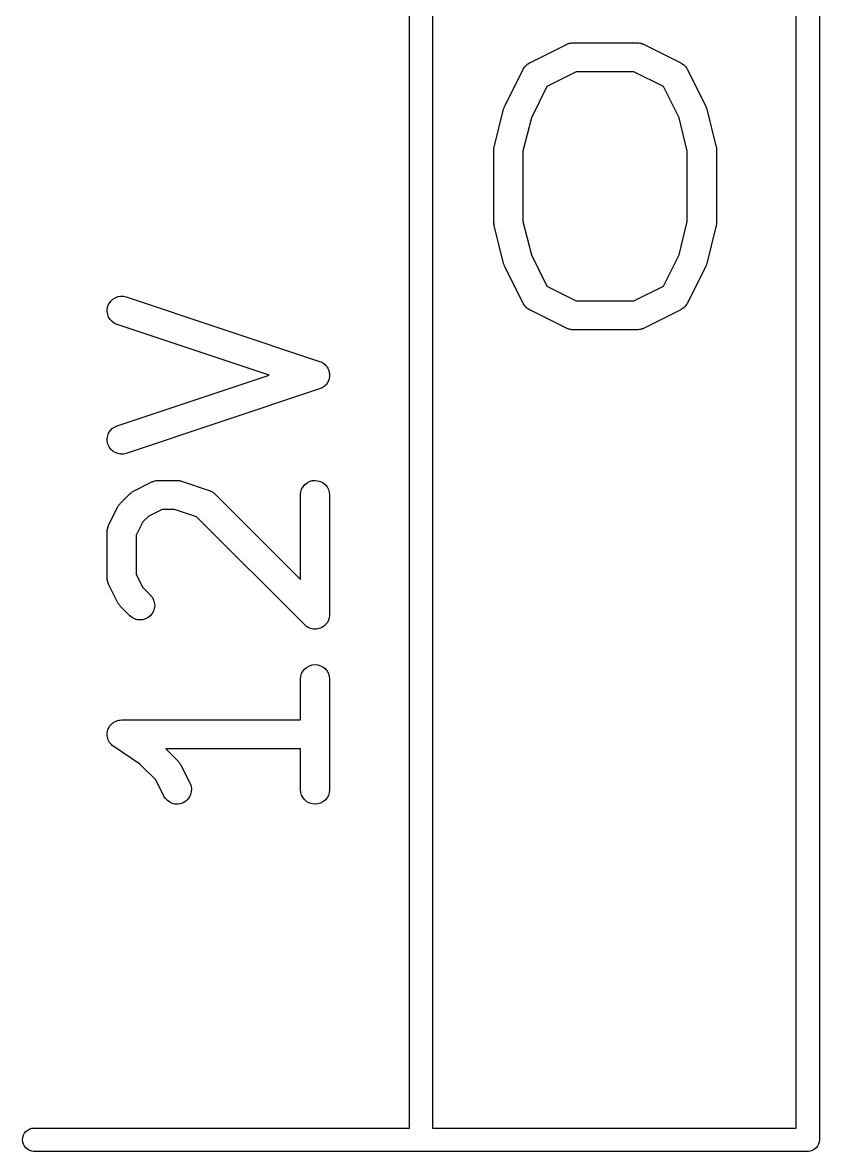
# Model space of a CAD drawing. Extents: x 27 to 117, y -173 to -16.
# Drawn here: x 112.94 to 117.06, y -76.81 to -70.98 of the extents above; entities that cross this region are included whole.
import ezdxf

# ---------------------------------------------------------------- set-up
doc = ezdxf.new("R2010")
doc.units = 0
doc.layers.add('BLACK', color=7, linetype='CONTINUOUS')

msp = doc.modelspace()

# ---------------------------------------------------------------- linework, layer by layer
at = {"layer": 'BLACK', "linetype": 'CONTINUOUS'}
for p, q in [((117.06, -55.7529), (117.06, -76.7471)), ((116.94, -76.69), (116.94, -55.81)), ((115.06, -66.2529), (115.06, -76.69)), ((114.94, -76.69), (114.94, -66.31)), ((115.562, -71.1829), (115.752, -71.0877)), ((115.752, -71.0877), (115.753, -71.0872)), ((115.753, -71.0872), (115.755, -71.0865)), ((115.755, -71.0865), (115.757, -71.0854)), ((115.757, -71.0854), (115.762, -71.0839)), ((115.762, -71.0839), (115.767, -71.0822)), ((115.767, -71.0822), (115.769, -71.0818)), ((115.769, -71.0818), (115.771, -71.0812)), ((115.771, -71.0812), (115.776, -71.0807)), ((115.776, -71.0807), (115.781, -71.0799)), ((115.781, -71.0799), (115.784, -71.08)), ((115.784, -71.08), (115.786, -71.0798)), ((115.786, -71.0798), (116.119, -71.0798)), ((116.119, -71.0798), (116.12, -71.0798)), ((116.12, -71.0798), (116.122, -71.08)), ((116.122, -71.08), (116.124, -71.08)), ((116.124, -71.08), (116.13, -71.0808)), ((116.13, -71.0808), (116.135, -71.0814)), ((116.135, -71.0814), (116.137, -71.0821)), ((116.137, -71.0821), (116.139, -71.0824)), ((116.139, -71.0824), (116.144, -71.0843)), ((116.144, -71.0843), (116.149, -71.0858)), ((116.149, -71.0858), (116.151, -71.0869)), ((116.151, -71.0869), (116.153, -71.0877)), ((116.153, -71.0877), (116.343, -71.1829)), ((115.549, -71.1907), (115.554, -71.1877)), ((115.554, -71.1877), (115.559, -71.1844)), ((115.559, -71.1844), (115.56, -71.1838)), ((115.56, -71.1838), (115.562, -71.1829)), ((116.343, -71.1829), (116.344, -71.1834)), ((116.344, -71.1834), (116.345, -71.1843)), ((116.345, -71.1843), (116.347, -71.1849)), ((116.347, -71.1849), (116.351, -71.1882)), ((116.351, -71.1882), (116.356, -71.1914)), ((115.433, -71.4069), (115.528, -71.2165)), ((115.528, -71.2165), (115.529, -71.2155)), ((115.529, -71.2155), (115.53, -71.2142)), ((115.53, -71.2127), (115.533, -71.208)), ((115.53, -71.2142), (115.53, -71.2127)), ((115.533, -71.208), (115.537, -71.2032)), ((115.537, -71.2032), (115.538, -71.2021)), ((115.538, -71.2021), (115.539, -71.2008)), ((115.539, -71.2008), (115.543, -71.1968)), ((115.543, -71.1968), (115.547, -71.1927)), ((115.547, -71.1927), (115.548, -71.1918)), ((115.548, -71.1918), (115.549, -71.1907)), ((115.803, -71.2298), (115.651, -71.3059)), ((116.101, -71.2298), (115.803, -71.2298)), ((116.254, -71.3059), (116.101, -71.2298)), ((116.356, -71.1914), (116.357, -71.1925)), ((116.357, -71.1925), (116.359, -71.1934)), ((116.359, -71.1934), (116.363, -71.1976)), ((116.363, -71.1976), (116.367, -71.2016)), ((116.367, -71.2016), (116.368, -71.2029)), ((116.368, -71.2029), (116.369, -71.2041)), ((116.369, -71.2041), (116.372, -71.2089)), ((116.372, -71.2089), (116.375, -71.2136)), ((116.375, -71.2136), (116.376, -71.2151)), ((116.376, -71.2151), (116.377, -71.2165)), ((116.377, -71.2165), (116.472, -71.4069)), ((115.651, -71.3059), (115.571, -71.4667)), ((116.334, -71.4667), (116.254, -71.3059)), ((115.38, -71.6128), (115.427, -71.4223)), ((115.427, -71.4213), (115.428, -71.4209)), ((115.427, -71.4223), (115.427, -71.4213)), ((115.428, -71.4206), (115.43, -71.4141)), ((115.428, -71.4209), (115.428, -71.4206)), ((115.43, -71.4141), (115.433, -71.4076)), ((115.433, -71.4073), (115.433, -71.4069)), ((115.433, -71.4076), (115.433, -71.4073)), ((116.472, -71.4069), (116.472, -71.4079)), ((116.472, -71.4079), (116.472, -71.4082)), ((116.472, -71.4082), (116.473, -71.4085)), ((116.473, -71.4085), (116.475, -71.4151)), ((116.475, -71.4151), (116.477, -71.4216)), ((116.477, -71.4216), (116.477, -71.422)), ((116.477, -71.422), (116.478, -71.4223)), ((116.478, -71.4223), (116.525, -71.6128)), ((115.571, -71.4667), (115.527, -71.6402)), ((116.377, -71.6402), (116.334, -71.4667)), ((115.377, -71.6272), (115.378, -71.6213)), ((115.378, -71.6286), (115.377, -71.6272)), ((115.377, -71.6299), (115.378, -71.6286)), ((115.377, -71.631), (115.377, -71.6299)), ((115.377, -72.0119), (115.377, -71.631)), ((115.378, -71.6213), (115.379, -71.6154)), ((115.379, -71.6141), (115.38, -71.6128)), ((115.379, -71.6154), (115.379, -71.6141)), ((115.527, -71.6402), (115.527, -72.0027)), ((116.377, -72.0027), (116.377, -71.6402)), ((116.525, -71.6128), (116.525, -71.6138)), ((116.525, -71.6138), (116.526, -71.6151)), ((116.526, -71.6151), (116.526, -71.6164)), ((116.526, -71.6164), (116.527, -71.6224)), ((116.527, -71.6224), (116.527, -71.6283)), ((116.527, -71.6283), (116.527, -71.6296)), ((116.527, -71.6296), (116.527, -71.631)), ((116.527, -71.631), (116.527, -72.0119)), ((115.527, -72.0027), (115.571, -72.1762)), ((116.334, -72.1762), (116.377, -72.0027)), ((115.378, -72.0132), (115.377, -72.0119)), ((115.377, -72.0146), (115.378, -72.0132)), ((115.378, -72.0205), (115.377, -72.0146)), ((115.379, -72.0265), (115.378, -72.0205)), ((115.379, -72.0278), (115.379, -72.0265)), ((115.379, -72.0291), (115.379, -72.0278)), ((115.38, -72.0301), (115.379, -72.0291)), ((115.427, -72.2206), (115.38, -72.0301)), ((116.525, -72.0301), (116.478, -72.2206)), ((116.526, -72.0275), (116.525, -72.0288)), ((116.525, -72.0288), (116.525, -72.0301)), ((116.527, -72.0156), (116.526, -72.0216)), ((116.526, -72.0216), (116.526, -72.0275)), ((116.527, -72.0119), (116.527, -72.013)), ((116.527, -72.013), (116.527, -72.0143)), ((116.527, -72.0143), (116.527, -72.0156)), ((115.571, -72.1762), (115.651, -72.337)), ((116.254, -72.337), (116.334, -72.1762)), ((115.427, -72.2209), (115.427, -72.2206)), ((115.427, -72.2212), (115.427, -72.2209)), ((115.43, -72.2278), (115.427, -72.2212)), ((115.432, -72.2344), (115.43, -72.2278)), ((115.432, -72.2347), (115.432, -72.2344)), ((115.432, -72.235), (115.432, -72.2347)), ((115.433, -72.2359), (115.432, -72.235)), ((115.528, -72.4264), (115.433, -72.2359)), ((116.472, -72.2359), (116.377, -72.4264)), ((116.475, -72.2288), (116.472, -72.2353)), ((116.472, -72.2353), (116.472, -72.2356)), ((116.472, -72.2356), (116.472, -72.2359)), ((116.477, -72.2223), (116.475, -72.2288)), ((116.478, -72.2206), (116.477, -72.2216)), ((116.477, -72.2216), (116.477, -72.2219)), ((116.477, -72.2219), (116.477, -72.2223)), ((115.651, -72.337), (115.803, -72.4131)), ((116.101, -72.4131), (116.254, -72.337)), ((113.396, -72.4148), (113.407, -72.4048)), ((113.407, -72.4048), (113.419, -72.3971)), ((113.419, -72.3971), (113.433, -72.3919)), ((113.433, -72.3919), (113.447, -72.3895)), ((113.447, -72.3895), (113.462, -72.3899)), ((113.462, -72.3899), (113.476, -72.3931)), ((113.476, -72.3931), (114.476, -72.7265)), ((115.803, -72.4131), (116.101, -72.4131)), ((113.378, -72.4543), (113.381, -72.4401)), ((113.378, -72.4689), (113.378, -72.4543)), ((113.38, -72.4834), (113.378, -72.4689)), ((113.381, -72.4401), (113.387, -72.4267)), ((113.387, -72.4267), (113.396, -72.4148)), ((115.529, -72.4278), (115.528, -72.4264)), ((115.53, -72.4293), (115.529, -72.4278)), ((115.533, -72.434), (115.53, -72.4293)), ((115.536, -72.4388), (115.533, -72.434)), ((115.537, -72.44), (115.536, -72.4388)), ((115.538, -72.4413), (115.537, -72.44)), ((115.542, -72.4453), (115.538, -72.4413)), ((115.546, -72.4494), (115.542, -72.4453)), ((115.547, -72.4504), (115.546, -72.4494)), ((115.548, -72.4515), (115.547, -72.4504)), ((115.553, -72.4546), (115.548, -72.4515)), ((115.558, -72.4579), (115.553, -72.4546)), ((115.559, -72.4586), (115.558, -72.4579)), ((115.561, -72.4595), (115.559, -72.4586)), ((115.562, -72.4599), (115.561, -72.4595)), ((115.752, -72.5552), (115.562, -72.4599)), ((116.343, -72.4599), (116.153, -72.5552)), ((116.344, -72.4591), (116.343, -72.4599)), ((116.346, -72.4584), (116.344, -72.4591)), ((116.351, -72.4552), (116.346, -72.4584)), ((116.355, -72.4521), (116.351, -72.4552)), ((116.357, -72.451), (116.355, -72.4521)), ((116.358, -72.4501), (116.357, -72.451)), ((116.362, -72.446), (116.358, -72.4501)), ((116.366, -72.4421), (116.362, -72.446)), ((116.367, -72.4408), (116.366, -72.4421)), ((116.368, -72.4396), (116.367, -72.4408)), ((116.371, -72.4348), (116.368, -72.4396)), ((116.375, -72.4302), (116.371, -72.4348)), ((116.376, -72.4273), (116.375, -72.4287)), ((116.375, -72.4287), (116.375, -72.4302)), ((116.377, -72.4264), (116.376, -72.4273)), ((113.385, -72.4971), (113.38, -72.4834)), ((113.393, -72.5096), (113.385, -72.4971)), ((113.403, -72.5203), (113.393, -72.5096)), ((113.414, -72.5289), (113.403, -72.5203)), ((113.428, -72.5351), (113.414, -72.5289)), ((113.429, -72.5354), (113.428, -72.5351)), ((114.215, -72.7976), (113.429, -72.5354)), ((115.754, -72.556), (115.752, -72.5552)), ((115.756, -72.557), (115.754, -72.556)), ((115.761, -72.5586), (115.756, -72.557)), ((115.766, -72.5604), (115.761, -72.5586)), ((115.768, -72.5608), (115.766, -72.5604)), ((115.77, -72.5615), (115.768, -72.5608)), ((115.775, -72.562), (115.77, -72.5615)), ((115.78, -72.5629), (115.775, -72.562)), ((115.782, -72.5628), (115.78, -72.5629)), ((115.785, -72.5631), (115.782, -72.5628)), ((115.786, -72.5631), (115.785, -72.5631)), ((116.119, -72.5631), (115.786, -72.5631)), ((116.121, -72.5629), (116.119, -72.5631)), ((116.123, -72.563), (116.121, -72.5629)), ((116.129, -72.5622), (116.123, -72.563)), ((116.134, -72.5617), (116.129, -72.5622)), ((116.136, -72.561), (116.134, -72.5617)), ((116.138, -72.5607), (116.136, -72.561)), ((116.143, -72.5589), (116.138, -72.5607)), ((116.148, -72.5574), (116.143, -72.5589)), ((116.15, -72.5564), (116.148, -72.5574)), ((116.152, -72.5556), (116.15, -72.5564)), ((116.153, -72.5552), (116.152, -72.5556)), ((114.476, -72.7265), (114.477, -72.7268)), ((114.477, -72.7268), (114.482, -72.729)), ((114.482, -72.729), (114.487, -72.7309)), ((114.487, -72.7309), (114.488, -72.7321)), ((114.488, -72.7321), (114.49, -72.733)), ((114.49, -72.733), (114.495, -72.736)), ((114.495, -72.736), (114.499, -72.7388)), ((114.499, -72.7388), (114.5, -72.7403)), ((114.5, -72.7403), (114.502, -72.7416)), ((114.502, -72.7416), (114.506, -72.7454)), ((114.506, -72.7454), (114.509, -72.749)), ((114.509, -72.749), (114.511, -72.7507)), ((114.511, -72.7507), (114.512, -72.7523)), ((114.512, -72.7523), (114.515, -72.7567)), ((114.515, -72.7567), (114.518, -72.761)), ((114.518, -72.761), (114.519, -72.763)), ((114.519, -72.763), (114.52, -72.7648)), ((113.429, -73.0598), (114.215, -72.7976)), ((114.52, -72.7648), (114.522, -72.7696)), ((114.523, -72.8218), (114.521, -72.8266)), ((114.522, -72.7696), (114.524, -72.7744)), ((114.524, -72.8197), (114.523, -72.8218)), ((114.524, -72.7744), (114.524, -72.7765)), ((114.524, -72.7765), (114.525, -72.7785)), ((114.525, -72.8177), (114.524, -72.8197)), ((114.525, -72.7785), (114.526, -72.7836)), ((114.526, -72.8127), (114.525, -72.8177)), ((114.526, -72.7836), (114.527, -72.7887)), ((114.527, -72.8076), (114.526, -72.8127)), ((114.527, -72.7887), (114.527, -72.7908)), ((114.527, -72.7908), (114.527, -72.793)), ((114.527, -72.793), (114.527, -72.7982)), ((114.527, -72.7982), (114.527, -72.8033)), ((114.527, -72.8033), (114.527, -72.8054)), ((114.527, -72.8054), (114.527, -72.8076)), ((114.476, -72.8688), (113.476, -73.2021)), ((114.481, -72.8667), (114.476, -72.8688)), ((114.486, -72.8648), (114.481, -72.8667)), ((114.488, -72.8637), (114.486, -72.8648)), ((114.489, -72.8628), (114.488, -72.8637)), ((114.494, -72.8598), (114.489, -72.8628)), ((114.498, -72.8571), (114.494, -72.8598)), ((114.5, -72.8556), (114.498, -72.8571)), ((114.501, -72.8544), (114.5, -72.8556)), ((114.505, -72.8506), (114.501, -72.8544)), ((114.509, -72.8471), (114.505, -72.8506)), ((114.51, -72.8453), (114.509, -72.8471)), ((114.512, -72.8438), (114.51, -72.8453)), ((114.514, -72.8394), (114.512, -72.8438)), ((114.517, -72.8352), (114.514, -72.8394)), ((114.518, -72.8332), (114.517, -72.8352)), ((114.519, -72.8314), (114.518, -72.8332)), ((114.521, -72.8266), (114.519, -72.8314)), ((113.378, -73.1252), (113.38, -73.1108)), ((113.38, -73.1108), (113.385, -73.0972)), ((113.385, -73.0972), (113.393, -73.0848)), ((113.393, -73.0848), (113.403, -73.0742)), ((113.403, -73.0742), (113.415, -73.0658)), ((113.415, -73.0658), (113.429, -73.0598)), ((113.378, -73.1399), (113.378, -73.1252)), ((113.381, -73.1542), (113.378, -73.1399)), ((113.387, -73.1676), (113.381, -73.1542)), ((113.395, -73.1796), (113.387, -73.1676)), ((113.406, -73.1898), (113.395, -73.1796)), ((113.418, -73.1977), (113.406, -73.1898)), ((113.432, -73.2031), (113.418, -73.1977)), ((113.446, -73.2057), (113.432, -73.2031)), ((113.461, -73.2055), (113.446, -73.2057)), ((113.475, -73.2024), (113.461, -73.2055)), ((113.476, -73.2021), (113.475, -73.2024)), ((113.612, -73.3484), (113.614, -73.3473)), ((113.614, -73.3473), (113.619, -73.3458)), ((113.619, -73.3458), (113.624, -73.3441)), ((113.624, -73.3441), (113.626, -73.3437)), ((113.626, -73.3437), (113.628, -73.3431)), ((113.628, -73.3431), (113.633, -73.3426)), ((113.633, -73.3426), (113.638, -73.3418)), ((113.638, -73.3418), (113.641, -73.3419)), ((113.641, -73.3419), (113.643, -73.3417)), ((113.643, -73.3417), (113.738, -73.3417)), ((113.738, -73.3417), (113.739, -73.3417)), ((113.739, -73.3417), (113.743, -73.3421)), ((113.743, -73.3421), (113.748, -73.3423)), ((113.748, -73.3423), (113.751, -73.343)), ((113.751, -73.343), (113.754, -73.3433)), ((113.754, -73.3433), (113.758, -73.3446)), ((113.758, -73.3446), (113.762, -73.3455)), ((113.762, -73.3455), (113.905, -73.3931)), ((114.411, -73.3539), (114.424, -73.3471)), ((114.424, -73.3471), (114.438, -73.343)), ((114.438, -73.343), (114.453, -73.3417)), ((114.453, -73.3417), (114.467, -73.3432)), ((114.467, -73.3432), (114.481, -73.3475)), ((114.481, -73.3475), (114.494, -73.3545)), ((113.499, -73.4079), (113.502, -73.405)), ((113.502, -73.405), (113.504, -73.4033)), ((113.504, -73.4033), (113.507, -73.4014)), ((113.507, -73.4014), (113.511, -73.3994)), ((113.511, -73.3994), (113.514, -73.3972)), ((113.514, -73.3972), (113.609, -73.3496)), ((113.609, -73.3496), (113.61, -73.3491)), ((113.61, -73.3491), (113.612, -73.3484)), ((113.905, -73.3931), (113.906, -73.3935)), ((113.906, -73.3935), (113.908, -73.3944)), ((113.908, -73.3944), (113.91, -73.395)), ((113.91, -73.395), (113.914, -73.3975)), ((113.914, -73.3975), (113.919, -73.3996)), ((113.919, -73.3996), (113.921, -73.4009)), ((113.921, -73.4009), (113.923, -73.402)), ((113.923, -73.402), (113.927, -73.4052)), ((113.927, -73.4052), (113.931, -73.4082)), ((114.377, -73.4156), (114.379, -73.4011)), ((114.379, -73.4011), (114.383, -73.3871)), ((114.383, -73.3871), (114.39, -73.3743)), ((114.39, -73.3743), (114.4, -73.3631)), ((114.4, -73.3631), (114.411, -73.3539)), ((114.494, -73.3545), (114.506, -73.3638)), ((114.506, -73.3638), (114.515, -73.3752)), ((114.515, -73.3752), (114.522, -73.3881)), ((114.522, -73.3881), (114.526, -73.4021)), ((114.526, -73.4021), (114.527, -73.4167)), ((113.441, -73.4651), (113.444, -73.4621)), ((113.444, -73.4621), (113.447, -73.4589)), ((113.447, -73.4589), (113.495, -73.4113)), ((113.495, -73.4105), (113.499, -73.4079)), ((113.495, -73.4113), (113.495, -73.4105)), ((113.931, -73.4082), (113.932, -73.4098)), ((113.932, -73.4098), (113.934, -73.4113)), ((113.934, -73.4113), (114.377, -73.8546)), ((114.377, -73.4167), (114.377, -73.4156)), ((114.377, -73.8546), (114.377, -73.4167)), ((114.527, -73.4167), (114.527, -74.0357)), ((113.385, -73.5736), (113.433, -73.4784)), ((113.433, -73.4774), (113.436, -73.4739)), ((113.433, -73.4784), (113.433, -73.4774)), ((113.436, -73.4739), (113.438, -73.4702)), ((113.438, -73.4702), (113.44, -73.4678)), ((113.44, -73.4678), (113.441, -73.4651)), ((113.661, -73.4917), (113.592, -73.5259)), ((113.726, -73.4917), (113.661, -73.4917)), ((113.84, -73.5298), (113.726, -73.4917)), ((113.382, -73.5825), (113.383, -73.5776)), ((113.383, -73.5776), (113.385, -73.5757)), ((113.385, -73.5757), (113.385, -73.5736)), ((113.562, -73.5563), (113.527, -73.6248)), ((113.592, -73.5259), (113.562, -73.5563)), ((114.399, -74.0887), (113.84, -73.5298)), ((113.377, -73.6061), (113.378, -73.6039)), ((113.377, -73.6071), (113.377, -73.6061)), ((113.377, -73.8452), (113.377, -73.6071)), ((113.378, -73.5966), (113.379, -73.5915)), ((113.378, -73.6017), (113.378, -73.5966)), ((113.378, -73.6039), (113.378, -73.6017)), ((113.379, -73.5915), (113.38, -73.5895)), ((113.38, -73.5873), (113.382, -73.5825)), ((113.38, -73.5895), (113.38, -73.5873)), ((113.527, -73.6248), (113.527, -73.8275)), ((113.378, -73.8474), (113.377, -73.8452)), ((113.378, -73.8496), (113.378, -73.8474)), ((113.378, -73.8547), (113.378, -73.8496)), ((113.379, -73.8598), (113.378, -73.8547)), ((113.379, -73.8619), (113.379, -73.8598)), ((113.38, -73.8641), (113.379, -73.8619)), ((113.382, -73.8689), (113.38, -73.8641)), ((113.383, -73.8738), (113.382, -73.8689)), ((113.527, -73.8275), (113.562, -73.896)), ((113.384, -73.8758), (113.383, -73.8738)), ((113.385, -73.8778), (113.384, -73.8758)), ((113.385, -73.8788), (113.385, -73.8778)), ((113.433, -73.974), (113.385, -73.8788)), ((113.562, -73.896), (113.601, -73.9351)), ((113.435, -73.9776), (113.433, -73.974)), ((113.437, -73.9813), (113.435, -73.9776)), ((113.439, -73.9838), (113.437, -73.9813)), ((113.441, -73.9864), (113.439, -73.9838)), ((113.444, -73.9895), (113.441, -73.9864)), ((113.446, -73.9928), (113.444, -73.9895)), ((113.601, -73.9351), (113.601, -73.9358)), ((113.601, -73.9358), (113.611, -73.9472)), ((113.611, -73.9472), (113.617, -73.9602)), ((113.617, -73.9602), (113.621, -73.9743)), ((113.621, -73.9743), (113.623, -73.9889)), ((113.623, -73.9889), (113.621, -74.0034)), ((113.447, -73.9935), (113.446, -73.9928)), ((113.495, -74.0411), (113.447, -73.9935)), ((113.506, -74.0504), (113.495, -74.0411)), ((113.6, -74.0415), (113.589, -74.0507)), ((113.61, -74.0303), (113.6, -74.0415)), ((113.617, -74.0174), (113.61, -74.0303)), ((113.621, -74.0034), (113.617, -74.0174)), ((114.527, -74.0439), (114.526, -74.0511)), ((114.527, -74.0357), (114.527, -74.0365)), ((114.527, -74.0365), (114.527, -74.0365)), ((114.527, -74.0365), (114.527, -74.0365)), ((114.527, -74.0365), (114.527, -74.0368)), ((114.527, -74.0368), (114.527, -74.0439)), ((113.519, -74.0573), (113.506, -74.0504)), ((113.533, -74.0616), (113.519, -74.0573)), ((113.547, -74.0631), (113.533, -74.0616)), ((113.562, -74.0617), (113.547, -74.0631)), ((113.576, -74.0575), (113.562, -74.0617)), ((113.589, -74.0507), (113.576, -74.0575)), ((114.405, -74.0933), (114.399, -74.0887)), ((114.41, -74.0979), (114.405, -74.0933)), ((114.411, -74.098), (114.41, -74.0979)), ((114.417, -74.1014), (114.411, -74.098)), ((114.411, -74.098), (114.411, -74.098)), ((114.423, -74.1049), (114.417, -74.1014)), ((114.424, -74.105), (114.423, -74.1049)), ((114.423, -74.1049), (114.423, -74.1049)), ((114.43, -74.107), (114.424, -74.105)), ((114.48, -74.1053), (114.474, -74.1073)), ((114.481, -74.1052), (114.48, -74.1053)), ((114.487, -74.1017), (114.481, -74.1052)), ((114.481, -74.1052), (114.481, -74.1052)), ((114.493, -74.0985), (114.487, -74.1017)), ((114.494, -74.0984), (114.493, -74.0985)), ((114.499, -74.0937), (114.494, -74.0983)), ((114.494, -74.0983), (114.494, -74.0984)), ((114.505, -74.0893), (114.499, -74.0937)), ((114.51, -74.0836), (114.505, -74.0891)), ((114.505, -74.0891), (114.505, -74.0892)), ((114.505, -74.0892), (114.505, -74.0893)), ((114.514, -74.0781), (114.51, -74.0836)), ((114.518, -74.0715), (114.514, -74.0779)), ((114.514, -74.0779), (114.514, -74.078)), ((114.514, -74.078), (114.514, -74.0781)), ((114.521, -74.0653), (114.518, -74.0715)), ((114.524, -74.0581), (114.521, -74.065)), ((114.521, -74.065), (114.521, -74.0651)), ((114.521, -74.0651), (114.521, -74.0653)), ((114.526, -74.0513), (114.524, -74.0581)), ((114.526, -74.0511), (114.526, -74.0512)), ((114.526, -74.0512), (114.526, -74.0513)), ((114.437, -74.1092), (114.43, -74.107)), ((114.438, -74.1092), (114.437, -74.1092)), ((114.437, -74.1092), (114.437, -74.1092)), ((114.445, -74.11), (114.438, -74.1092)), ((114.452, -74.1107), (114.445, -74.11)), ((114.459, -74.11), (114.452, -74.1107)), ((114.452, -74.1107), (114.452, -74.1107)), ((114.452, -74.1107), (114.452, -74.1107)), ((114.466, -74.1094), (114.459, -74.11)), ((114.467, -74.1093), (114.466, -74.1094)), ((114.474, -74.1073), (114.467, -74.1093)), ((114.467, -74.1093), (114.467, -74.1093)), ((114.379, -74.3535), (114.383, -74.3395)), ((114.383, -74.3395), (114.39, -74.3267)), ((114.39, -74.3267), (114.4, -74.3155)), ((114.4, -74.3155), (114.411, -74.3063)), ((114.411, -74.3063), (114.424, -74.2995)), ((114.424, -74.2995), (114.438, -74.2954)), ((114.438, -74.2954), (114.453, -74.294)), ((114.453, -74.294), (114.467, -74.2956)), ((114.467, -74.2956), (114.481, -74.2999)), ((114.481, -74.2999), (114.494, -74.3069)), ((114.494, -74.3069), (114.506, -74.3162)), ((114.506, -74.3162), (114.515, -74.3275)), ((114.515, -74.3275), (114.522, -74.3405)), ((114.377, -74.368), (114.379, -74.3535)), ((114.377, -74.369), (114.377, -74.368)), ((114.377, -74.5798), (114.377, -74.369)), ((114.522, -74.3405), (114.526, -74.3545)), ((114.526, -74.3545), (114.527, -74.369)), ((114.527, -74.369), (114.527, -74.9405)), ((113.381, -74.6325), (113.383, -74.6257)), ((113.383, -74.6256), (113.387, -74.6192)), ((113.383, -74.6257), (113.383, -74.6256)), ((113.383, -74.6256), (113.383, -74.6256)), ((113.387, -74.6192), (113.39, -74.6128)), ((113.39, -74.6127), (113.395, -74.6072)), ((113.39, -74.6128), (113.39, -74.6127)), ((113.39, -74.6128), (113.39, -74.6128)), ((113.395, -74.6072), (113.4, -74.6015)), ((113.4, -74.6015), (113.405, -74.5967)), ((113.4, -74.6015), (113.4, -74.6015)), ((113.4, -74.6015), (113.4, -74.6015)), ((113.405, -74.5967), (113.411, -74.5923)), ((113.411, -74.5922), (113.418, -74.5886)), ((113.411, -74.5923), (113.411, -74.5922)), ((113.411, -74.5923), (113.411, -74.5923)), ((113.418, -74.5886), (113.424, -74.5854)), ((113.424, -74.5854), (113.431, -74.5832)), ((113.424, -74.5854), (113.424, -74.5854)), ((113.424, -74.5854), (113.424, -74.5854)), ((113.431, -74.5832), (113.438, -74.5812)), ((113.438, -74.5812), (113.445, -74.5805)), ((113.438, -74.5812), (113.438, -74.5812)), ((113.438, -74.5812), (113.438, -74.5812)), ((113.445, -74.5805), (113.452, -74.5798)), ((113.452, -74.5798), (114.377, -74.5798)), ((113.377, -74.6541), (113.378, -74.647)), ((113.377, -74.6542), (113.377, -74.6541)), ((113.378, -74.6618), (113.377, -74.6542)), ((113.377, -74.6542), (113.377, -74.6542)), ((113.378, -74.647), (113.379, -74.6397)), ((113.379, -74.6687), (113.378, -74.6618)), ((113.379, -74.6396), (113.381, -74.6325)), ((113.379, -74.6397), (113.379, -74.6396)), ((113.379, -74.6396), (113.379, -74.6396)), ((113.379, -74.6688), (113.379, -74.6687)), ((113.381, -74.6758), (113.379, -74.6688)), ((113.379, -74.6688), (113.379, -74.6688)), ((113.383, -74.6827), (113.381, -74.6758)), ((113.383, -74.6828), (113.383, -74.6827)), ((113.383, -74.6829), (113.383, -74.6828)), ((113.386, -74.6889), (113.383, -74.6829)), ((113.39, -74.6957), (113.386, -74.6889)), ((113.39, -74.6958), (113.39, -74.6957)), ((113.394, -74.7013), (113.39, -74.6958)), ((113.39, -74.6958), (113.39, -74.6958)), ((113.399, -74.7072), (113.394, -74.7013)), ((113.404, -74.7119), (113.399, -74.7072)), ((113.399, -74.7072), (113.399, -74.7072)), ((113.399, -74.7072), (113.399, -74.7072)), ((113.41, -74.7166), (113.404, -74.7119)), ((113.41, -74.7167), (113.41, -74.7166)), ((113.41, -74.7166), (113.41, -74.7166)), ((113.41, -74.7166), (113.41, -74.7166)), ((113.411, -74.7172), (113.41, -74.7167)), ((113.547, -74.8083), (113.411, -74.7172)), ((114.377, -74.7298), (113.681, -74.7298)), ((113.681, -74.7298), (113.744, -74.7922)), ((114.377, -74.9405), (114.377, -74.7298)), ((113.744, -74.7922), (113.744, -74.7929)), ((113.744, -74.7929), (113.747, -74.7962)), ((113.747, -74.7962), (113.75, -74.7993)), ((113.75, -74.7993), (113.751, -74.802)), ((113.751, -74.802), (113.753, -74.8044)), ((113.753, -74.8044), (113.755, -74.8081)), ((113.629, -74.8897), (113.547, -74.8083)), ((113.755, -74.8081), (113.758, -74.8117)), ((113.758, -74.8117), (113.805, -74.9069)), ((113.671, -74.974), (113.629, -74.8897)), ((113.805, -74.9069), (113.806, -74.9079)), ((113.806, -74.9079), (113.811, -74.9216)), ((113.811, -74.9216), (113.813, -74.9361)), ((113.679, -74.9864), (113.671, -74.974)), ((113.803, -74.9782), (113.794, -74.9901)), ((113.809, -74.9649), (113.803, -74.9782)), ((113.812, -74.9507), (113.809, -74.9649)), ((113.813, -74.9361), (113.812, -74.9507)), ((114.379, -74.955), (114.377, -74.9405)), ((114.383, -74.9691), (114.379, -74.955)), ((114.39, -74.982), (114.383, -74.9691)), ((114.399, -74.9933), (114.39, -74.982)), ((114.521, -74.97), (114.514, -74.9828)), ((114.526, -74.9561), (114.521, -74.97)), ((114.527, -74.9415), (114.526, -74.9561)), ((114.527, -74.9405), (114.527, -74.9415)), ((113.689, -74.997), (113.679, -74.9864)), ((113.701, -75.0055), (113.689, -74.997)), ((113.714, -75.0115), (113.701, -75.0055)), ((113.728, -75.0148), (113.714, -75.0115)), ((113.743, -75.0153), (113.728, -75.0148)), ((113.757, -75.0129), (113.743, -75.0153)), ((113.771, -75.0078), (113.757, -75.0129)), ((113.784, -75.0001), (113.771, -75.0078)), ((113.794, -74.9901), (113.784, -75.0001)), ((114.41, -75.0027), (114.399, -74.9933)), ((114.423, -75.0096), (114.41, -75.0027)), ((114.437, -75.0139), (114.423, -75.0096)), ((114.452, -75.0155), (114.437, -75.0139)), ((114.466, -75.0141), (114.452, -75.0155)), ((114.48, -75.01), (114.466, -75.0141)), ((114.493, -75.0032), (114.48, -75.01)), ((114.505, -74.9941), (114.493, -75.0032)), ((114.514, -74.9828), (114.505, -74.9941)), ((112.941, -76.7382), (112.944, -76.7269)), ((112.944, -76.7269), (112.95, -76.7165)), ((112.95, -76.7165), (112.957, -76.7074)), ((112.957, -76.7074), (112.967, -76.6999)), ((112.967, -76.6999), (112.977, -76.6943)), ((112.977, -76.6943), (112.988, -76.6909)), ((112.988, -76.6909), (112.997, -76.69)), ((112.997, -76.69), (114.94, -76.69)), ((115.06, -76.69), (116.94, -76.69)), ((112.94, -76.75), (112.941, -76.7382)), ((112.941, -76.7618), (112.94, -76.75)), ((112.944, -76.7731), (112.941, -76.7618)), ((112.95, -76.7835), (112.944, -76.7731)), ((112.957, -76.7926), (112.95, -76.7835)), ((117.05, -76.7835), (117.043, -76.7926)), ((117.056, -76.7731), (117.05, -76.7835)), ((117.059, -76.7618), (117.056, -76.7731)), ((117.06, -76.75), (117.059, -76.7618)), ((117.06, -76.7471), (117.06, -76.75)), ((112.967, -76.8001), (112.957, -76.7926)), ((112.977, -76.8057), (112.967, -76.8001)), ((112.988, -76.8091), (112.977, -76.8057)), ((112.997, -76.81), (112.988, -76.8091)), ((114.997, -76.81), (112.997, -76.81)), ((115, -76.8103), (114.997, -76.81)), ((115.003, -76.81), (115, -76.8103)), ((116.997, -76.81), (115.003, -76.81)), ((117, -76.8103), (116.997, -76.81)), ((117.003, -76.81), (117, -76.8103)), ((117.012, -76.8091), (117.003, -76.81)), ((117.003, -76.81), (117.003, -76.81)), ((117.023, -76.8057), (117.012, -76.8091)), ((117.033, -76.8001), (117.023, -76.8057)), ((117.043, -76.7926), (117.033, -76.8001))]:
    msp.add_line(p, q, dxfattribs=at)

doc.saveas('drawing.dxf')
